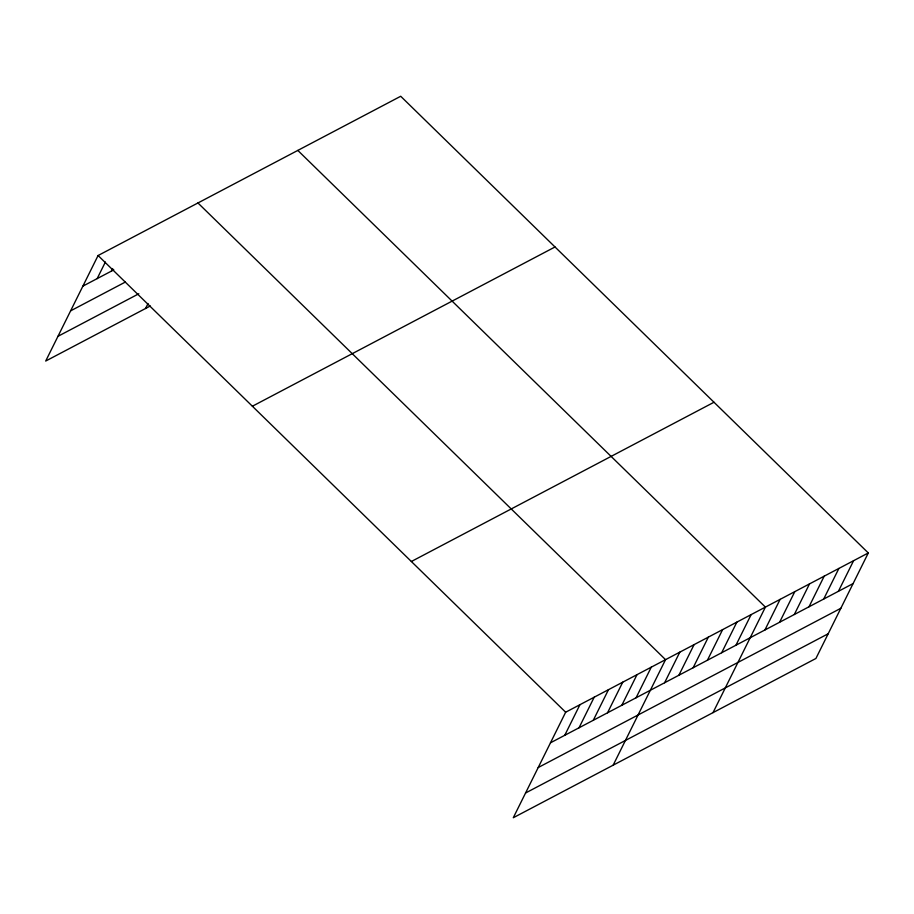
<?xml version="1.0" encoding="UTF-8"?>
<svg xmlns="http://www.w3.org/2000/svg" width="914" height="914" viewBox="0 0 914 914"><rect width="100%" height="100%" fill="white"/><g stroke="black" fill="none" stroke-linecap="round" stroke-linejoin="round"><path stroke-width="1.37" d="M868.3 552.959L565.663 712.212L513.291 817.733L815.916 658.48L868.3 552.959L400.709 96.267L98.084 255.52L45.7 361.041L150.319 305.984M97.158 278.621L105.384 262.032M111.417 271.115L112.685 268.556M145.566 308.486L148.022 303.539M564.738 735.313L579.933 704.705M579.008 727.807L594.203 697.199M593.277 720.301L608.473 689.693M607.536 712.794L622.731 682.175M621.806 705.288L637.001 674.669M636.075 697.77L651.271 667.163M613.157 765.178L665.541 659.657L197.95 202.965M664.604 682.758L679.799 652.15M678.874 675.252L694.069 644.644M693.143 667.746L708.339 637.138M707.413 660.239L722.608 629.632M721.672 652.733L736.867 622.126M735.941 645.227L751.137 614.619M713.023 712.623L765.406 607.102L297.815 150.41M764.904 629.986L780.099 599.367M779.608 622.251L794.803 591.632M794.312 614.516L809.507 583.897M809.004 606.782L824.2 576.163M823.708 599.047L838.903 568.428M838.401 591.312L853.596 560.693M82.888 286.128L113.793 269.858M70.618 310.851L125.309 282.072M57.97 336.318L138.814 293.771M252.39 406.227L555.015 246.974M411.369 561.504L713.994 402.251M550.468 742.819L853.105 583.578M538.197 767.543L840.834 608.29M525.561 793.009L828.187 633.768M98.084 255.52L565.663 712.212"/></g></svg>
